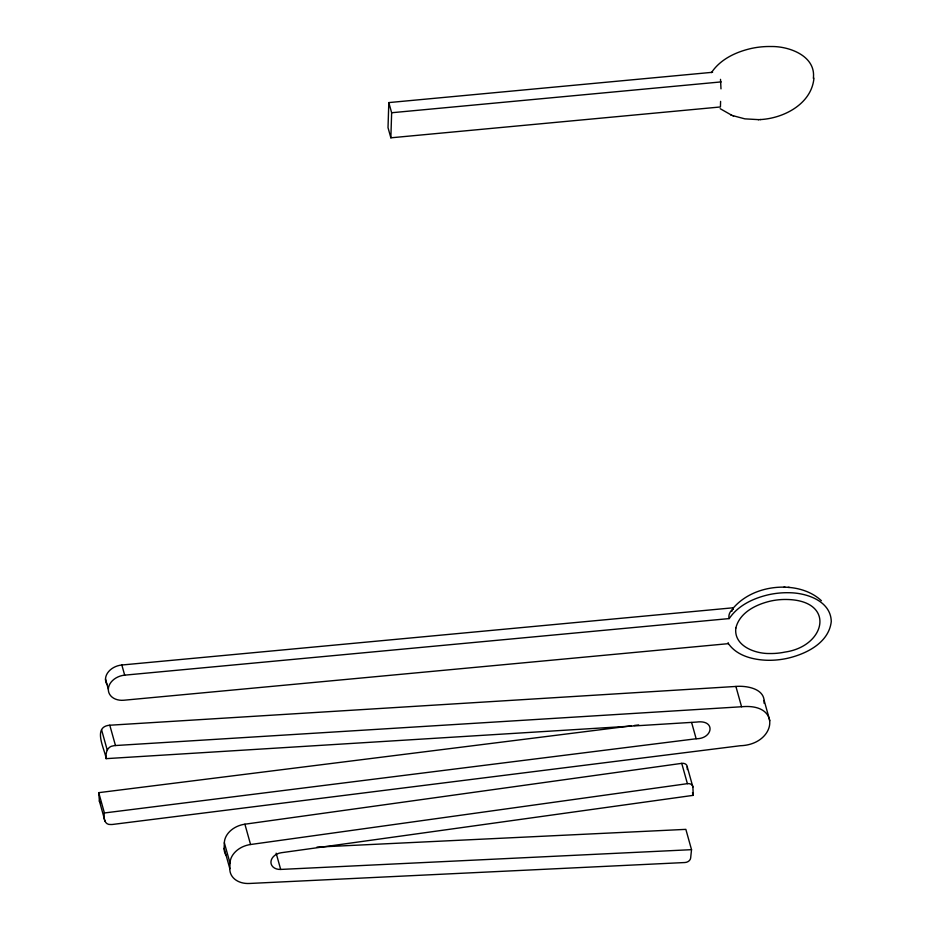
<?xml version="1.0" encoding="UTF-8"?>
<svg xmlns="http://www.w3.org/2000/svg" width="930" height="930" viewBox="0 0 930 930"><rect width="100%" height="100%" fill="white"/><g stroke="black" fill="none" stroke-linecap="round" stroke-linejoin="round"><path stroke-width="1.4" d="M224.153 848.358L224.339 842.766A21.599 16.403 -15.6 0 1 244.892 824.201L681.737 763.356A5.406 4.104 -15.6 0 1 687.224 766.75L692.897 787.059L693.245 795.348L281.209 852.74A10.8 8.196 -15.6 0 0 270.932 862.029A10.8 8.196 -15.6 0 0 280.686 869.434L691.525 849.671L690.641 858.076A5.406 4.104 -15.6 0 1 684.899 862.529L249.333 883.477A21.599 16.403 -15.6 0 1 229.826 868.667L224.153 848.358A21.599 16.403 -15.6 0 0 226.141 855.577M229.826 868.667L230.012 863.075L224.339 842.766M712.601 72.284L388.81 102.591L388.019 127.654L390.856 137.814L720.425 106.962L720.599 101.393M390.856 137.814L391.646 112.739L388.81 102.591M720.994 88.862L720.506 79.352M733.107 609.243L733.154 607.79L121.842 665.008A16.205 12.299 -15.6 0 0 107.101 684.62M764.053 703.231C765.727 688.712 746.767 685.491 735.897 686.445L109.798 725.226A11.067 8.405 -15.6 0 0 107.682 725.516C92.861 728.55 105.323 750.591 106.125 758.648L696.675 722.064C716.042 719.46 713.008 738.908 696.152 738.757L104.404 812.971L98.731 792.662L631.447 725.842M106.125 758.648C105.45 753.23 107.101 746.43 113.355 745.825A11.067 8.405 -15.6 0 1 115.471 745.535L741.57 706.754C782.839 702.789 775.667 744.674 740.338 745.721L112.972 824.399A11.067 8.405 -15.6 0 1 110.856 824.503C104.544 825.143 103.207 817.97 104.404 812.971M813.948 78.12C811.669 103.881 783.804 118.331 760.403 119.563M813.355 78.341C816.18 56.102 789.407 46.175 771.226 46.523A67.262 51.069 -15.6 0 0 751.882 48.325C736.386 51.755 720.518 59.009 711.473 72.61M733.154 609.022L733.154 607.79M732.573 608.859C745.174 593.631 765.657 586.598 785.025 587.167M230.012 863.075A21.599 16.403 -15.6 0 1 250.565 844.51L687.398 783.665A5.406 4.104 -15.6 0 1 692.897 787.059M634.33 725.481L638.654 724.947M391.646 112.739L721.215 81.898M108.333 689.188A16.205 12.299 -15.6 0 1 124.678 675.157L729.236 618.578C738.048 605.442 753.323 598.292 768.308 594.793A67.192 51.011 -15.6 0 1 788.826 592.724C806.264 592.759 830.816 600.757 831.269 621.531C828.863 643.095 805.671 654.278 786.745 658.463A67.192 51.011 -15.6 0 1 766.227 660.242C752.358 659.603 736.804 655.65 728.434 643.653L123.888 700.232A16.205 12.299 -15.6 0 1 108.333 689.188L105.497 679.04M732.666 115.611L744.86 118.854L758.729 119.645M758.334 119.668L760.74 119.552M316.967 847.102L685.852 829.362L691.525 849.671M788.105 587.342C800.184 588.178 812.46 592.329 821.399 600.722M783.978 587.121L789.407 587.411M720.192 108.694L731.608 115.181M730.678 114.82L733.561 115.959M100.777 803.02L99.417 801.288L98.731 792.662M764.146 700.441L769.819 720.75M735.897 686.445L741.57 706.754M691.618 722.505L696.152 738.757M692.49 792.639L693.245 795.348M681.737 763.356L687.398 783.665M276.14 853.182L280.686 869.434M244.892 824.201L250.565 844.51M121.842 665.008L124.678 675.157M109.798 725.226L115.471 745.535M101.603 729.911L107.276 750.219M99.359 800.916L105.032 821.225M687.224 766.75L687.34 769.517M733.328 608.441A28.76 18.205 1.8 0 0 731.189 610.719A20.727 13.125 1.8 0 0 729.085 618.59M728.295 643.665A20.727 13.125 1.8 0 1 728.132 642.63M731.724 611.429A31.097 23.61 -15.6 0 1 732.119 610.696M735.839 628.064C733.572 645.85 754.997 653.802 769.54 653.523A53.812 40.85 -15.6 0 0 785.013 652.069C826.212 646.211 835.977 600.269 786.687 599.478A53.812 40.85 -15.6 0 0 771.214 600.931C756.602 604.198 739.664 612.219 735.839 628.064"/></g></svg>
